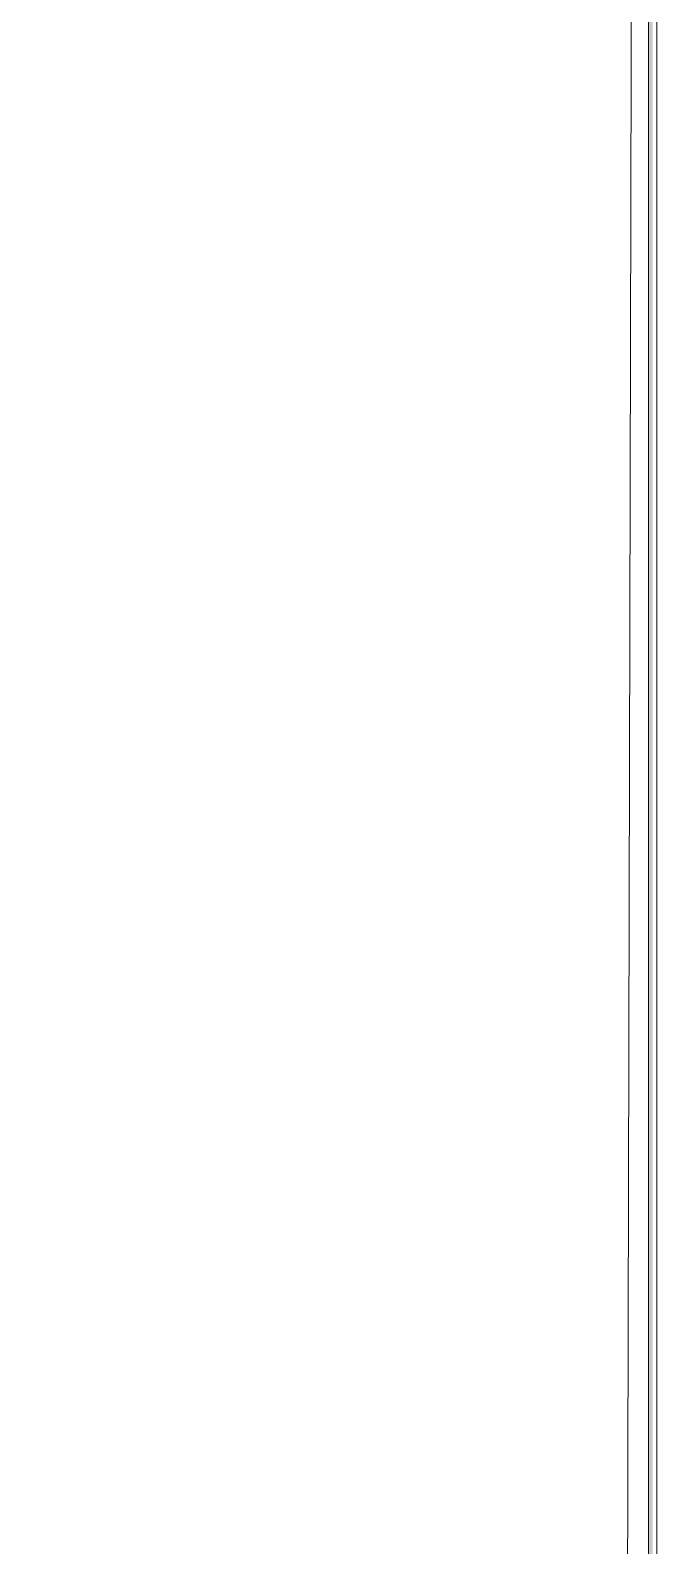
# Model space of a CAD drawing. Header units: millimetres. Extents: x -1113 to 415037, y -3642 to 28069.
# Drawn here: x 78017 to 78625, y 18444 to 19914 of the extents above; entities that cross this region are included whole.
import ezdxf

# ---------------------------------------------------------------- set-up
doc = ezdxf.new("R2010")
doc.units = ezdxf.units.MM
for name, color, linetype, lineweight in [('0) Стена 3.93м', 3, 'Continuous', 60), ('A-AREA-BNDY', 7, 'Continuous', 5), ('A-WALL', 7, 'Continuous', 5)]:
    doc.layers.add(name, color=color, linetype=linetype, lineweight=lineweight)
doc.layers.add('A-AREA-PATT-1', color=7, linetype='Continuous', lineweight=5, true_color=0xa5bae0, transparency=1)
doc.layers.add('A-WALL-FNSH-1', color=9, linetype='Continuous', lineweight=5, true_color=0x808080)

# ---------------------------------------------------------------- blocks, each defined once
blk = doc.blocks.new('1floor')
at = {"layer": 'A-AREA-PATT-1'}
blk.add_hatch(color=256, dxfattribs=at).paths.add_polyline_path([(76443.8, 15974), (78555.8, 15974), (78555.8, 21026), (78379.8, 21026), (78379.8, 21022), (78551.8, 21022), (78551.8, 15978), (76447.8, 15978), (76447.8, 20442), (76827.5, 20442), (76827.5, 21022), (77279.8, 21022), (77279.8, 21026), (76823.5, 21026), (76823.5, 20446), (76443.8, 20446), (76443.8, 15978)])
at = {"layer": 'A-WALL'}
blk.add_line((78559.8, 21030), (78559.8, 15970), dxfattribs=at)
at = {"layer": 'A-WALL-FNSH-1'}
blk.add_line((78551.8, 21022), (78551.8, 15978), dxfattribs=at)

msp = doc.modelspace()

# ---------------------------------------------------------------- linework, layer by layer
at = {"layer": 'A-AREA-BNDY', "flags": 128}
msp.add_lwpolyline([(78601.9, 20837), (76877.6, 20841.1), (76876.3, 20261.1), (76496.6, 20262), (76486.1, 15798), (78590.1, 15793)], close=True, dxfattribs=at)

# ---------------------------------------------------------------- block references
at = {"layer": '0) Стена 3.93м'}
msp.add_blockref('1floor', (64.7, -136.1), dxfattribs=at)

doc.saveas('drawing.dxf')
